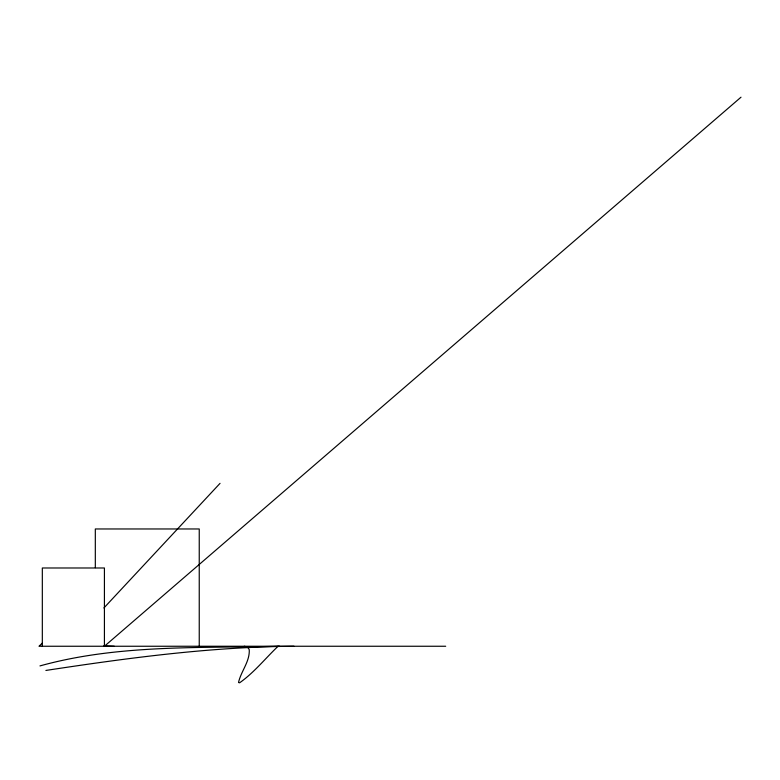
<?xml version="1.0" encoding="UTF-8"?>
<svg xmlns="http://www.w3.org/2000/svg" width="780" height="780" viewBox="0 0 780 780"><rect width="100%" height="100%" fill="white"/><g stroke="black" fill="none" stroke-linecap="round" stroke-linejoin="round"><path stroke-width="1.17" d="M103.896 607.971L220.038 483.356M278.08 646.25C265.317 658.427 254.085 672.604 239.616 682.802L238.524 682.5C240.961 671.278 249.951 661.596 249.249 649.633L247.669 647.156L244.247 646.25M39 646.25L42.364 643.061M741 97.198L104.422 646.25L104.422 567.986L42.325 567.986L42.325 646.25M39.955 665.915C117.683 644.309 199.768 648.287 279.669 646.25M45.893 670.439C128.037 657.95 210.756 646.805 293.982 646.25M39.955 646.25L445.702 646.25M103.837 645.869L114.251 646.25M199.241 646.25L199.241 528.967L95.316 528.967L95.316 567.655"/></g></svg>
